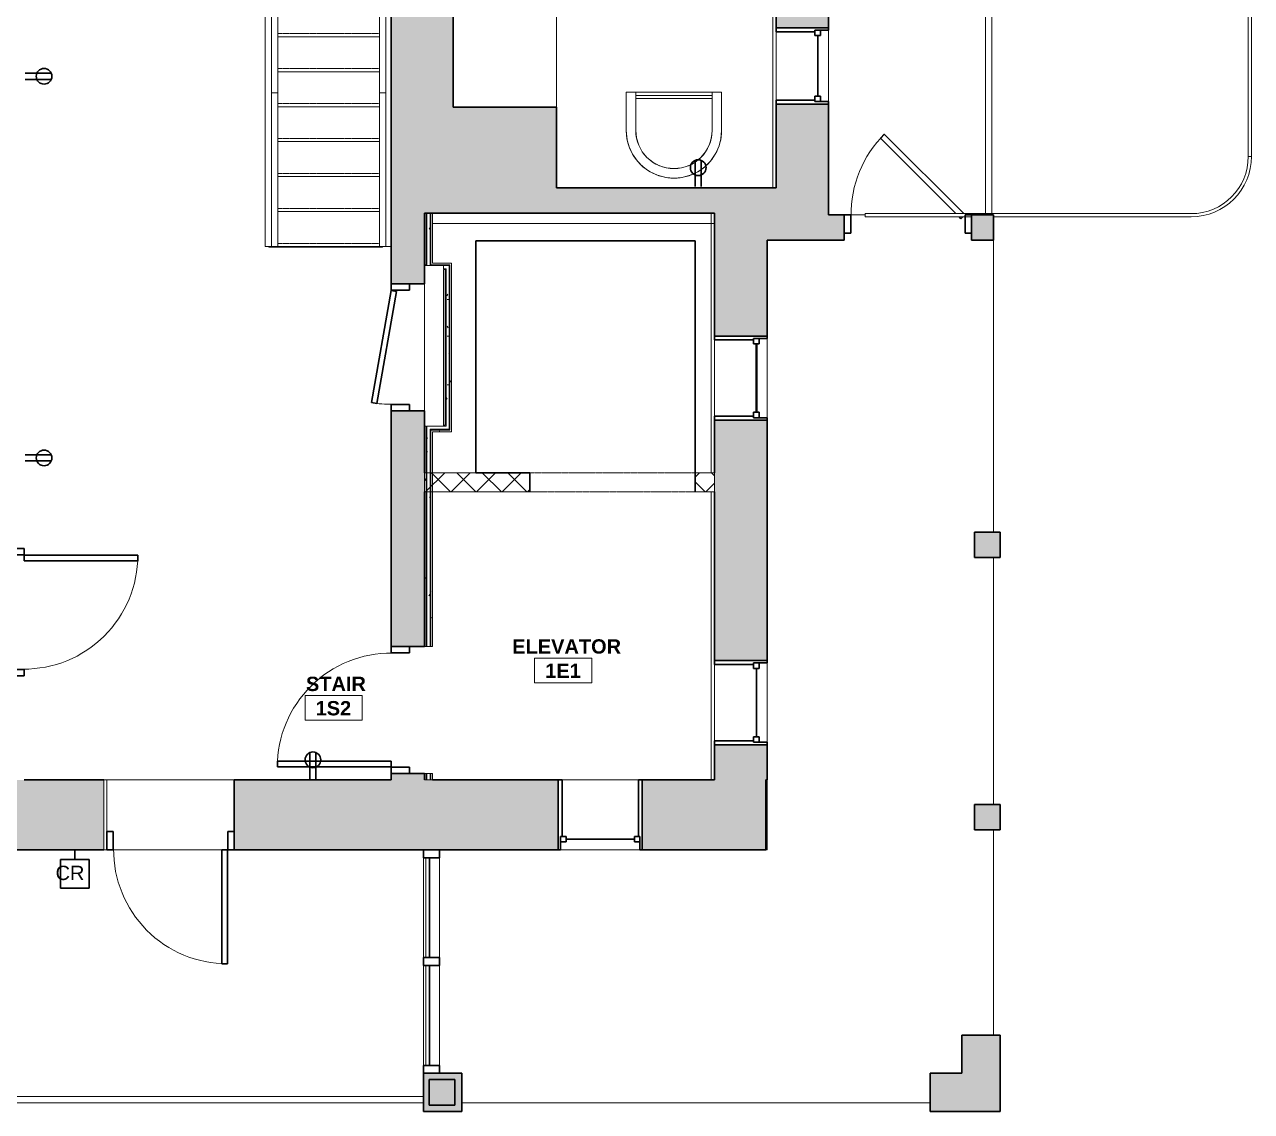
# Model space of a CAD drawing. Header units: inches. Extents: x -4688 to 1542, y -3558 to 978.
# Drawn here: x 1095.9 to 1481.9, y 9.6 to 351.4 of the extents above; entities that cross this region are included whole.
import ezdxf

# ---------------------------------------------------------------- set-up
doc = ezdxf.new("R2010")
doc.units = ezdxf.units.IN
doc.header["$MEASUREMENT"] = 0
doc.linetypes.add('Overhead', pattern=[0.15625, 0.09375, -0.0625])
doc.linetypes.add('Overhead 1_16_', pattern=[0.101562, 0.0625, -0.039062])
for name, color, linetype, lineweight in [('A-ANNO-NOTE', 131, 'Continuous', 40), ('A-AREA-IDEN', 2, 'Continuous', 9), ('A-COLS', 52, 'Continuous', 18), ('A-DETL', 90, 'Continuous', 9), ('A-DETL-GENF', 92, 'Continuous', 18), ('A-DETL-MEDM', 33, 'Continuous', 18), ('A-DOOR', 31, 'Continuous', 18), ('A-DOOR-FRAM', 31, 'Continuous', 30), ('A-FLOR', 192, 'Continuous', 18), ('A-FLOR-HRAL', 11, 'Continuous', 18), ('A-GENM', 13, 'Continuous', 9), ('A-GLAZ', 151, 'Continuous', 18), ('A-GLAZ-CURT', 52, 'Continuous', 9), ('A-GLAZ-CWMG', 51, 'Continuous', 9), ('A-WALL', 113, 'Continuous', 18), ('A-WALL-PATT', 111, 'Continuous', 18), ('I-FURN', 30, 'Continuous', 9), ('I-WALL', 2, 'Continuous', 18), ('Q-CASE', 31, 'Continuous', 9), ('S-COLS', 52, 'Continuous', 18), ('S-STRS', 31, 'Continuous', 18)]:
    doc.layers.add(name, color=color, linetype=linetype, lineweight=lineweight)
doc.styles.add('Swis721 Lt BT', font='swissl.ttf', dxfattribs={"height": 4.5})
doc.styles.add('Swis721 Lt BT_B', font='', dxfattribs={"height": 4.5})
doc.styles.get('Swis721 Lt BT_B').set_extended_font_data('Swis721 Lt BT', bold=True)
pattern_1 = [(0, (0, 0), (15.36, 3.84), [0.634, -10.886, 0.634, -10.886, -61.44]), (0, (0, 0), (15.36, 3.84), [-23.04, 0.634, -22.406, 0.634, -10.886, -26.88]), (0, (0, 0), (15.36, 3.84), [-57.6, 0.634, -7.046, 0.634, -18.566]), (120, (5.76, 1.92), (-11.005538, 11.38215), [0.634, -10.886, 0.634, -10.886, -61.44]), (120, (5.76, 1.92), (-11.005538, 11.38215), [-23.04, 0.634, -22.406, 0.634, -10.886, -26.88]), (120, (5.76, 1.92), (-11.005538, 11.38215), [-57.6, 0.634, -7.046, 0.634, -18.566]), (240, (7.68, 9.6), (-4.354462, -15.22215), [0.634, -10.886, 0.634, -10.886, -61.44]), (240, (7.68, 9.6), (-4.354462, -15.22215), [-23.04, 0.634, -22.406, 0.634, -10.886, -26.88]), (240, (7.68, 9.6), (-4.354462, -15.22215), [-57.6, 0.634, -7.046, 0.634, -18.566])]

# ---------------------------------------------------------------- blocks, each defined once
blk = doc.blocks.new('Single Flush - D7 3_ X 8_-8255693-1st Floor Power _ Signal')
at = {"layer": 'A-DOOR', "color": 8, "lineweight": 30}
for p, q in [((16.15625, -4), (17.90625, -4)), ((16.15625, -39.8125), (16.15625, -4)), ((17.90625, -4), (17.90625, -39.8125)), ((17.90625, -39.8125), (16.15625, -39.8125))]:
    blk.add_line(p, q, dxfattribs=at)
at = {"layer": 'A-DOOR', "lineweight": 9}
blk.add_arc((17.90625, -4), 35.8125, 179.5, 270, dxfattribs=at)
at = {"layer": 'A-DOOR-FRAM', "color": 8}
for p, q in [((-20, 1.75), (-20, -4)), ((-20, 1.75), (-18, 1.75)), ((-18, 1.75), (-18, -4)), ((18.000004, 1.75), (18.000004, -4)), ((18.000004, 1.75), (20.000004, 1.75)), ((20.000004, 1.75), (20.000004, -4)), ((-20, -4), (-18, -4)), ((18.000004, -4), (20.000004, -4))]:
    blk.add_line(p, q, dxfattribs=at)
blk = doc.blocks.new('Double Hung - 24_ x 48_-4891590-1st Floor Power _ Signal')
at = {"layer": 'A-GLAZ', "color": 8, "lineweight": 30}
for p, q in [((-12, 8.25), (-11.25, 8.25)), ((-11.25, 4), (-11.25, 8.25)), ((11.25, 4), (11.25, 8.25)), ((12, 8.25), (11.25, 8.25)), ((-11.25, 5.75), (-11.25, 4)), ((-11.25, 5.75), (-9.5, 5.75)), ((-11.25, 4), (-9.5, 4)), ((-11.25, 4), (-10.75, 4)), ((-10.75, -8.25), (-10.75, 4)), ((-9.5, 5.75), (-9.5, 4)), ((-9.5, 4.875), (9.5, 4.875)), ((9.5, 5.75), (9.5, 4)), ((11.25, 5.75), (9.5, 5.75)), ((11.25, 4), (9.5, 4)), ((10.75, 4), (11.25, 4)), ((10.75, 4), (10.75, -8.25)), ((11.25, 5.75), (11.25, 4)), ((-10.75, -8.25), (-12, -8.25)), ((10.75, -8.25), (12, -8.25))]:
    blk.add_line(p, q, dxfattribs=at)
blk = doc.blocks.new('Top Rail Type - Top Rail_Internal_-5011479-1st Floor Power _ Signal')
at = {"layer": 'A-FLOR-HRAL', "lineweight": 9}
for p, q in [((1068.27, 14.32), (1221.44, 14.32)), ((1221.44, 12.32), (1068.27, 12.32))]:
    blk.add_line(p, q, dxfattribs=at)
blk = doc.blocks.new('Top Rail Type - Top Rail_Internal_-V4-1st Floor Power _ Signal')
at = {"layer": 'A-FLOR-HRAL', "lineweight": 9}
for p, q in [((1068.27, 14.32), (1221.44, 14.32)), ((1068.27, 12.32), (1221.44, 12.32))]:
    blk.add_line(p, q, dxfattribs=at)
blk = doc.blocks.new('Top Rail Type - Top Rail_Internal_-5166124-1st Floor Power _ Signal')
at = {"layer": 'A-FLOR-HRAL', "lineweight": 9}
for p, q in [((1398.24, 537.98), (1398.24, 588.25)), ((1400.24, 588.25), (1400.24, 537.62)), ((1398.24, 457.17), (1398.24, 532.18)), ((1400.24, 532.55), (1400.24, 456.8)), ((1400.24, 451.73), (1400.24, 381.88)), ((1398.24, 382.25), (1398.24, 451.37)), ((1398.24, 291.94), (1398.24, 376.44)), ((1400.24, 376.81), (1400.24, 291.94))]:
    blk.add_line(p, q, dxfattribs=at)
blk = doc.blocks.new('Top Rail Type - Top Rail_Internal_-V7-1st Floor Power _ Signal')
at = {"layer": 'A-FLOR-HRAL', "lineweight": 9}
for p, q in [((1398.24, 537.98), (1398.24, 588.25)), ((1400.24, 537.62), (1400.24, 588.25)), ((1398.24, 457.17), (1398.24, 532.18)), ((1400.24, 456.8), (1400.24, 532.55)), ((1400.24, 381.88), (1400.24, 451.73)), ((1398.24, 382.25), (1398.24, 451.37)), ((1398.24, 291.94), (1398.24, 376.44)), ((1400.24, 291.94), (1400.24, 376.81))]:
    blk.add_line(p, q, dxfattribs=at)
blk = doc.blocks.new('Double Hung - 2_ 2_5_ x 48_-6154091-1st Floor Power _ Signal')
at = {"layer": 'A-GLAZ', "color": 8, "lineweight": 30}
for p, q in [((-13.25, 8.25), (-12.5, 8.25)), ((-12.5, 4), (-12.5, 8.25)), ((12.5, 4), (12.5, 8.25)), ((13.25, 8.25), (12.5, 8.25)), ((-12.5, 5.75), (-12.5, 4)), ((-12.5, 5.75), (-10.75, 5.75)), ((-12.5, 4), (-10.75, 4)), ((-12.5, 4), (-12, 4)), ((-12, -8.25), (-12, 4)), ((-10.75, 5.75), (-10.75, 4)), ((-10.75, 4.875), (10.75, 4.875)), ((10.75, 5.75), (10.75, 4)), ((12.5, 5.75), (10.75, 5.75)), ((12.5, 4), (10.75, 4)), ((12, 4), (12.5, 4)), ((12, 4), (12, -8.25)), ((12.5, 5.75), (12.5, 4)), ((-12, -8.25), (-13.25, -8.25)), ((12, -8.25), (13.25, -8.25))]:
    blk.add_line(p, q, dxfattribs=at)
blk = doc.blocks.new('Double Hung - 2_ 2_5_ x 48_-6921075-1st Floor Power _ Signal')
at = {"layer": 'A-GLAZ', "color": 8, "lineweight": 30}
for p, q in [((-13.25, 11), (-12.5, 11)), ((-12.5, 6.75), (-12.5, 11)), ((-12.5, 8.5), (-12.5, 6.75)), ((-12.5, 8.5), (-10.75, 8.5)), ((-10.75, 8.5), (-10.75, 6.75)), ((10.75, 8.5), (10.75, 6.75)), ((12.5, 8.5), (10.75, 8.5)), ((12.5, 6.75), (12.5, 11)), ((13.25, 11), (12.5, 11)), ((12.5, 8.5), (12.5, 6.75)), ((-12.5, 6.75), (-10.75, 6.75)), ((-12.5, 6.75), (-12, 6.75)), ((-12, -11), (-12, 6.75)), ((-10.75, 7.625), (10.75, 7.625)), ((12.5, 6.75), (10.75, 6.75)), ((12, 6.75), (12.5, 6.75)), ((12, 6.75), (12, -11)), ((-12, -11), (-13.25, -11)), ((12, -11), (13.25, -11))]:
    blk.add_line(p, q, dxfattribs=at)
blk = doc.blocks.new('Single Flush - D2 3_ X 8_-8255664-1st Floor Power _ Signal')
at = {"layer": 'A-DOOR', "lineweight": 30}
for p, q in [((16.15625, -11), (17.90625, -11)), ((16.15625, -46.8125), (16.15625, -11)), ((17.90625, -11), (17.90625, -46.8125)), ((17.90625, -46.8125), (16.15625, -46.8125))]:
    blk.add_line(p, q, dxfattribs=at)
at = {"layer": 'A-DOOR', "lineweight": 9}
blk.add_arc((17.90625, -11), 35.8125, 179.5, 270, dxfattribs=at)
at = {"layer": 'A-DOOR-FRAM'}
for p, q in [((-20, -5.25), (-20, -11)), ((-20, -5.25), (-18, -5.25)), ((-18, -5.25), (-18, -11)), ((18.000004, -5.25), (18.000004, -11)), ((18.000004, -5.25), (20.000004, -5.25)), ((20.000004, -5.25), (20.000004, -11)), ((-20, -11), (-18, -11)), ((18.000004, -11), (20.000004, -11))]:
    blk.add_line(p, q, dxfattribs=at)
blk = doc.blocks.new('System Panel - Glazed-6996922-1st Floor Power _ Signal')
at = {"layer": 'A-GLAZ-CURT', "lineweight": 18}
for p, q in [((15.69, 1.75), (-15.69, 1.75)), ((-15.69, 1.75), (-15.69, 0.75)), ((-15.69, 0.75), (15.69, 0.75)), ((15.69, 0.75), (15.69, 1.75))]:
    blk.add_line(p, q, dxfattribs=at)
blk = doc.blocks.new('Rectangular Mullion - 2_5_ x 5_ rectangular-6996924-1st Floor Power _ Signal')
at = {"layer": 'A-GLAZ-CWMG'}
blk.add_line((1226.44, 55.52), (1226.44, 24.14), dxfattribs=at)
blk = doc.blocks.new('Rectangular Mullion - 2_5_ x 5_ rectangular-6996925-1st Floor Power _ Signal')
at = {"layer": 'A-GLAZ-CWMG', "lineweight": 30}
for p, q in [((-2.5, 2.5), (0, 2.5)), ((-2.5, -2.5), (-2.5, 2.5)), ((0, 2.5), (0, -2.5)), ((0, -2.5), (-2.5, -2.5))]:
    blk.add_line(p, q, dxfattribs=at)
blk = doc.blocks.new('Rectangular Mullion - 2_5_ x 5_ rectangular-6996926-1st Floor Power _ Signal')
at = {"layer": 'A-GLAZ-CWMG', "lineweight": 30}
for p, q in [((0, 2.5), (-2.5, 2.5)), ((-2.5, 2.5), (-2.5, -2.5)), ((0, -2.5), (0, 2.5)), ((-2.5, -2.5), (0, -2.5))]:
    blk.add_line(p, q, dxfattribs=at)
blk = doc.blocks.new('Rectangular Mullion - 2_5_ x 5_ rectangular-6996927-1st Floor Power _ Signal')
at = {"layer": 'A-GLAZ-CWMG', "lineweight": 30}
for p, q in [((-1.25, 2.5), (1.25, 2.5)), ((-1.25, -2.5), (-1.25, 2.5)), ((1.25, 2.5), (1.25, -2.5)), ((1.25, -2.5), (-1.25, -2.5))]:
    blk.add_line(p, q, dxfattribs=at)
blk = doc.blocks.new('Elevator 1 - Elevator 1-7712497-1st Floor Power _ Signal')
at = {"layer": 'A-GENM', "lineweight": 30}
for p, q in [((1312.87, 283.44), (1243.87, 283.44)), ((1243.87, 283.44), (1243.87, 210.44)), ((1312.87, 210.44), (1312.87, 283.44)), ((1243.87, 210.44), (1260.87, 210.44))]:
    blk.add_line(p, q, dxfattribs=at)
blk = doc.blocks.new('Top Rail Type - Top Rail_Internal_-7822813-1st Floor Power _ Signal')
at = {"layer": 'A-FLOR-HRAL', "lineweight": 9}
for p, q in [((1207.6, 329.98), (1209.6, 329.98)), ((1207.6, 281.58), (1207.6, 329.98)), ((1209.6, 329.98), (1209.6, 281.58)), ((1209.6, 281.58), (1207.6, 281.58))]:
    blk.add_line(p, q, dxfattribs=at)
blk = doc.blocks.new('Top Rail Type - Top Rail_Internal_-V119-1st Floor Power _ Signal')
at = {"layer": 'A-FLOR-HRAL', "linetype": 'Overhead 1_16_', "lineweight": 9}
for p, q in [((1207.6, 479.58), (1209.6, 479.58)), ((1207.6, 468.58), (1207.6, 479.58)), ((1209.6, 468.58), (1209.6, 479.58)), ((1207.6, 388.04), (1207.6, 468.58)), ((1209.6, 388.98), (1209.6, 468.58))]:
    blk.add_line(p, q, dxfattribs=at)
at = {"layer": 'A-FLOR-HRAL', "lineweight": 9}
for p, q in [((1209.6, 388.98), (1207.6, 388.04)), ((1207.6, 281.58), (1207.6, 388.04)), ((1209.6, 281.58), (1209.6, 388.98)), ((1207.6, 281.58), (1209.6, 281.58))]:
    blk.add_line(p, q, dxfattribs=at)
blk = doc.blocks.new('Top Rail Type - Top Rail_Internal_-7822825-1st Floor Power _ Signal')
at = {"layer": 'A-FLOR-HRAL', "lineweight": 9}
for p, q in [((1173.6, 329.98), (1175.6, 329.98)), ((1173.6, 281.58), (1173.6, 329.98)), ((1175.6, 329.98), (1175.6, 281.58)), ((1175.6, 281.58), (1173.6, 281.58))]:
    blk.add_line(p, q, dxfattribs=at)
blk = doc.blocks.new('Top Rail Type - Top Rail_Internal_-V120-1st Floor Power _ Signal')
at = {"layer": 'A-FLOR-HRAL', "linetype": 'Overhead 1_16_', "lineweight": 9}
for p, q in [((1173.6, 479.58), (1175.6, 479.58)), ((1173.6, 468.58), (1173.6, 479.58)), ((1175.6, 468.58), (1175.6, 479.58)), ((1173.6, 372.19), (1173.6, 468.58)), ((1175.6, 373.12), (1175.6, 468.58))]:
    blk.add_line(p, q, dxfattribs=at)
at = {"layer": 'A-FLOR-HRAL', "lineweight": 9}
for p, q in [((1175.6, 373.12), (1173.6, 372.19)), ((1173.6, 281.58), (1173.6, 372.19)), ((1175.6, 281.58), (1175.6, 373.12)), ((1173.6, 281.58), (1175.6, 281.58))]:
    blk.add_line(p, q, dxfattribs=at)
blk = doc.blocks.new('Single Flush - D13 3_ X 8_-8255569-1st Floor Power _ Signal')
at = {"layer": 'A-DOOR', "lineweight": 30}
for p, q in [((16.15625, -5.25), (17.90625, -5.25)), ((16.15625, -41.0625), (16.15625, -5.25)), ((17.90625, -5.25), (17.90625, -41.0625)), ((17.90625, -41.0625), (16.15625, -41.0625))]:
    blk.add_line(p, q, dxfattribs=at)
at = {"layer": 'A-DOOR', "lineweight": 9}
blk.add_arc((17.90625, -5.25), 35.8125, 179.5, 270, dxfattribs=at)
at = {"layer": 'A-DOOR-FRAM'}
for p, q in [((-20, 0.5), (-20, -5.25)), ((-20, 0.5), (-18, 0.5)), ((-18, 0.5), (-18, -5.25)), ((18.000004, 0.5), (18.000004, -5.25)), ((18.000004, 0.5), (20.000004, 0.5)), ((20.000004, 0.5), (20.000004, -5.25)), ((-20, -5.25), (-18, -5.25)), ((18.000004, -5.25), (20.000004, -5.25))]:
    blk.add_line(p, q, dxfattribs=at)
blk = doc.blocks.new('Single Flush - D1 3_ X 8_-8252942-1st Floor Power _ Signal')
at = {"layer": 'A-DOOR', "color": 8, "lineweight": 30}
for p, q in [((-17.36, 11.47), (-17.67, 9.75)), ((-17.67, 9.75), (17.6, 3.53)), ((17.91, 5.25), (-17.36, 11.47)), ((17.6, 3.53), (17.91, 5.25))]:
    blk.add_line(p, q, dxfattribs=at)
at = {"layer": 'A-DOOR', "lineweight": 9}
blk.add_arc((17.91, 5.25), 35.81, 170, 180.5, dxfattribs=at)
at = {"layer": 'A-DOOR-FRAM', "color": 8}
for p, q in [((-20, -0.5), (-20, 5.25)), ((-20, 5.25), (-18, 5.25)), ((-18, -0.5), (-18, 5.25)), ((18, -0.5), (18, 5.25)), ((18, 5.25), (20, 5.25)), ((20, -0.5), (20, 5.25)), ((-20, -0.5), (-18, -0.5)), ((18, -0.5), (20, -0.5))]:
    blk.add_line(p, q, dxfattribs=at)
blk = doc.blocks.new('F-Chairs - LC-3-V132-1st Floor Power _ Signal')
at = {"layer": 'I-FURN'}
for p, q in [((-15, -15), (-15, -27)), ((-15, -27), (-15, -15)), ((-15, -27), (-15, -15)), ((-12, -27), (-12, -15)), ((-12, -15), (-12, -27)), ((-12, -15), (-12, -27)), ((12, -15), (12, -27)), ((12, -27), (12, -15)), ((12, -27), (12, -15)), ((15, -27), (15, -15)), ((15, -15), (15, -27)), ((15, -15), (15, -27)), ((-15, -27), (-12, -27)), ((-12, -27), (-15, -27)), ((-12, -27), (-15, -27)), ((-12, -27), (-12, -25)), ((-12, -25), (-12, -26)), ((-12, -25), (12, -25)), ((12, -26), (-12, -26)), ((-12, -26), (-12, -27)), ((12, -26), (-12, -26)), ((12, -27), (-12, -27)), ((12, -27), (-12, -27)), ((-12, -27), (12, -27)), ((12, -27), (-12, -27)), ((12, -26), (12, -25)), ((12, -25), (12, -27)), ((12, -27), (12, -26)), ((12, -27), (15, -27)), ((15, -27), (12, -27)), ((15, -27), (12, -27))]:
    blk.add_line(p, q, dxfattribs=at)
at = {"layer": 'I-FURN', "flags": 128}
for points in [[(-15, -15), (-14.77, -12.4), (-14.1, -9.87), (-12.99, -7.5), (-11.49, -5.36), (-9.64, -3.51), (-7.5, -2.01), (-5.13, -0.9), (-2.6, -0.23), (0, 0), (2.6, -0.23), (5.13, -0.9), (7.5, -2.01), (9.64, -3.51), (11.49, -5.36), (12.99, -7.5), (14.1, -9.87), (14.77, -12.4), (15, -15)], [(12, -15), (11.77, -12.66), (11.09, -10.41), (9.98, -8.33), (8.49, -6.51), (6.67, -5.02), (4.59, -3.91), (2.34, -3.23), (0, -3), (-2.34, -3.23), (-4.59, -3.91), (-6.67, -5.02), (-8.49, -6.51), (-9.98, -8.33), (-11.09, -10.41), (-11.77, -12.66), (-12, -15)]]:
    blk.add_lwpolyline(points, dxfattribs=at)
at = {"layer": 'I-FURN'}
for radius, start in [(15, 360), (15, 360), (12, 0), (12, 0)]:
    blk.add_arc((0, -15), radius, start, 180, dxfattribs=at)
blk = doc.blocks.new('Desk37 - Desk-8287751-1st Floor Power _ Signal')
at = {"layer": 'Q-CASE'}
blk.add_line((2229.43, 837.2), (2322.53, 837.2), dxfattribs=at)
blk = doc.blocks.new('Single Flush - OTJ_SOLIDFLUSH_ALUM 3 - FR-8311344-1st Floor Power _ Signal')
at = {"layer": 'A-DOOR', "color": 8, "lineweight": 30}
for p, q in [((-7.42, 29.32), (-8.65, 28.09)), ((-8.65, 28.09), (15.1, 4.34)), ((17.57, 4.34), (-7.42, 29.32)), ((16.1, 3.34), (16.67, 2.76)), ((16.67, 2.76), (17.24, 3.34))]:
    blk.add_line(p, q, dxfattribs=at)
at = {"layer": 'A-DOOR', "lineweight": 9}
blk.add_arc((17.91, 4), 35.81, 135, 180.5, dxfattribs=at)
at = {"layer": 'A-DOOR-FRAM', "color": 8}
for p, q in [((-20, -1.75), (-20, 4)), ((-20, 4), (-18, 4)), ((-18, -1.75), (-18, 4)), ((18, -1.75), (18, 4)), ((18, 4), (20, 4)), ((20, -1.75), (20, 4)), ((-20, -1.75), (-18, -1.75)), ((18, -1.75), (20, -1.75))]:
    blk.add_line(p, q, dxfattribs=at)
blk = doc.blocks.new('Door-Opening - Elevator Opening-8184615-1st Floor Power _ Signal')
at = {"layer": 'A-DETL-GENF', "linetype": 'Overhead', "lineweight": 9}
for p, q in [((25.68, 3), (-26.32, 3)), ((-26.32, -3), (25.68, -3))]:
    blk.add_line(p, q, dxfattribs=at)
at = {"layer": 'A-DETL-MEDM', "lineweight": 30}
for p, q in [((-26.32, 3), (-26.32, -3)), ((25.68, -3), (25.68, 3))]:
    blk.add_line(p, q, dxfattribs=at)
blk = doc.blocks.new('Double Hung - 2_ 2_5_ x 48_-V140-1st Floor Power _ Signal')
at = {"layer": 'A-GLAZ', "lineweight": 30}
for p, q in [((-13.25, 8.25), (-12.5, 8.25)), ((-12.5, 4), (-12.5, 8.25)), ((12.5, 4), (12.5, 8.25)), ((13.25, 8.25), (12.5, 8.25)), ((-12.5, 5.75), (-12.5, 4)), ((-12.5, 5.75), (-10.75, 5.75)), ((-12.5, 4), (-10.75, 4)), ((-12.5, 4), (-12, 4)), ((-12, -8.25), (-12, 4)), ((-10.75, 5.75), (-10.75, 4)), ((10.75, 5.75), (10.75, 4)), ((12.5, 5.75), (10.75, 5.75)), ((12.5, 4), (10.75, 4)), ((12, 4), (12.5, 4)), ((12, 4), (12, -8.25)), ((12.5, 5.75), (12.5, 4)), ((-12, -8.25), (-13.25, -8.25)), ((12, -8.25), (13.25, -8.25))]:
    blk.add_line(p, q, dxfattribs=at)
at = {"layer": 'A-GLAZ', "lineweight": 40}
blk.add_line((-10.75, 4.875), (10.75, 4.875), dxfattribs=at)
blk = doc.blocks.new('Room Tag - Room Name and Number-3379422-1st Floor Power _ Signal')
at = {"layer": 'A-AREA-IDEN'}
for p, q in [((-0.1881, -0.1636), (-0.1881, -0.0018)), ((-0.1881, -0.0018), (0.1869, -0.0018)), ((0.1869, -0.0018), (-0.1881, -0.0018)), ((-0.1881, -0.0018), (-0.1881, -0.1636)), ((0.1869, -0.0018), (0.1869, -0.1636)), ((0.1869, -0.1636), (0.1869, -0.0018)), ((0.1869, -0.1636), (-0.1881, -0.1636)), ((-0.1881, -0.1636), (0.1869, -0.1636))]:
    blk.add_line(p, q, dxfattribs=at)

msp = doc.modelspace()

# ---------------------------------------------------------------- hatches: boundary and pattern name
at = {"layer": 'A-COLS'}
msp.add_hatch(color=250, dxfattribs=at).paths.add_polyline_path([(1231.22, 11.64), (1231.22, 19.64), (1223.22, 19.64), (1223.22, 11.64)], flags=0)
at = {"layer": 'A-WALL'}
msp.add_hatch(color=250, dxfattribs=at).paths.add_polyline_path([(1233.44, 9.64), (1233.44, 21.64), (1221.44, 21.64), (1221.44, 9.64)], flags=0)
at = {"layer": 'A-WALL-PATT', "lineweight": 9}
h = msp.add_hatch(color=7, dxfattribs=at)
h.paths.add_polyline_path([(1229.25, 300.1), (1229.25, 325.41), (1230.74, 325.41), (1230.72, 424.6), (1227.74, 424.6), (1227.74, 450.17), (1229.74, 451.11), (1229.74, 426.6), (1230.74, 426.6), (1230.74, 523.73), (1211.24, 523.73), (1211.24, 389.74), (1211.6, 389.91), (1211.6, 386.6), (1211.24, 386.6), (1211.24, 300.1)], flags=0)
h.paths.add_polyline_path([(1230.74, 563.73), (1230.74, 704.14), (1211.24, 704.14), (1211.24, 563.73)], flags=0)
h.paths.add_polyline_path([(1230.74, 728.14), (1230.74, 800.94), (1211.24, 800.94), (1211.24, 728.14)], flags=0)
h.paths.add_polyline_path([(1230.74, 836.94), (1230.74, 851.94), (1211.24, 851.94), (1211.24, 836.94)], flags=0)
h = msp.add_hatch(color=7, dxfattribs=at)
h.paths.add_polyline_path([(1348.81, 300.1), (1348.81, 326.41), (1332.31, 326.41), (1332.31, 300.1)], flags=0)
h.paths.add_polyline_path([(1348.81, 350.41), (1348.81, 367.75), (1332.31, 367.75), (1332.31, 350.41)], flags=0)
h.paths.add_polyline_path([(1348.81, 391.75), (1348.81, 434.75), (1332.31, 434.75), (1332.31, 391.75)], flags=0)
h.paths.add_polyline_path([(1348.81, 468.75), (1348.81, 517.25), (1332.31, 517.25), (1332.31, 468.75)], flags=0)
h.paths.add_polyline_path([(1332.31, 541.25), (1348.81, 541.25), (1348.81, 592.79), (1332.31, 601.12), (1332.31, 577.52)], flags=0)
for points in [[(1229.25, 300.1), (1263.25, 300.1), (1263.25, 325.41), (1229.25, 325.41), (1229.25, 304.89)], [(1312.99, 292.1), (1312.99, 300.1), (1211.24, 300.1), (1211.24, 292.1), (1264.21, 292.1)], [(1348.81, 283.6), (1348.81, 300.1), (1312.99, 300.1), (1312.99, 283.6), (1329.49, 283.6)], [(1402.77, 21.64), (1402.77, 33.64), (1390.77, 33.64), (1390.77, 21.64)], [(1402.77, 9.64), (1402.77, 21.64), (1380.77, 21.64), (1380.77, 9.64)]]:
    msp.add_hatch(color=7, dxfattribs=at).paths.add_polyline_path(points, flags=0)
h = msp.add_hatch(color=7, dxfattribs=at)
h.paths.add_polyline_path([(1211.24, 113.89), (1221.74, 113.89), (1221.74, 115.89), (1211.24, 115.89)], flags=0)
h.paths.add_polyline_path([(1221.74, 155.89), (1221.74, 229.89), (1211.24, 229.89), (1211.24, 155.89)], flags=0)
h.paths.add_polyline_path([(1221.74, 269.89), (1221.74, 292.1), (1211.24, 292.1), (1211.24, 269.89)], flags=0)
h = msp.add_hatch(dxfattribs=at)
h.set_pattern_fill('FP_1', color=256, style=0, pattern_type=2)
h.set_pattern_definition(pattern_1)
h.paths.add_polyline_path([(1222.24, 276.39), (1222.24, 292.1), (1221.74, 292.1), (1221.74, 276.39)], flags=0)
h = msp.add_hatch(dxfattribs=at)
h.set_pattern_fill('FP_1', color=256, style=0, pattern_type=2)
h.set_pattern_definition(pattern_1)
h.paths.add_polyline_path([(1222.49, 275.64), (1223.49, 275.64), (1223.49, 292.1), (1222.49, 292.1), (1222.49, 275.89)], flags=0)
h = msp.add_hatch(color=7, dxfattribs=at)
h.paths.add_polyline_path([(1353.79, 283.6), (1353.79, 291.6), (1348.81, 291.6), (1348.81, 283.6)], flags=0)
h.paths.add_polyline_path([(1400.77, 283.6), (1400.77, 291.6), (1393.79, 291.6), (1393.79, 283.6)], flags=0)
h = msp.add_hatch(color=7, dxfattribs=at)
h.paths.add_polyline_path([(1329.15, 113.89), (1329.49, 113.89), (1329.49, 124.97), (1312.99, 124.97), (1312.99, 113.89), (1317.75, 113.89)], flags=0)
h.paths.add_polyline_path([(1329.49, 151.47), (1329.49, 226.97), (1312.99, 226.97), (1312.99, 151.47), (1317.75, 151.47)], flags=0)
h.paths.add_polyline_path([(1329.49, 253.47), (1329.49, 283.6), (1312.99, 283.6), (1312.99, 253.47), (1317.75, 253.47)], flags=0)
h = msp.add_hatch(dxfattribs=at)
h.set_pattern_fill('FP_1', color=256, style=0, pattern_type=2)
h.set_pattern_definition(pattern_1)
h.paths.add_polyline_path([(1229.49, 225.14), (1229.49, 274.64), (1228.49, 274.64), (1228.49, 225.14)], flags=0)
h = msp.add_hatch(dxfattribs=at)
h.set_pattern_fill('FP_1', color=256, style=0, pattern_type=2)
h.set_pattern_definition(pattern_1)
h.paths.add_polyline_path([(1230.24, 223.89), (1230.24, 275.89), (1229.74, 275.89), (1229.74, 223.89)], flags=0)
h = msp.add_hatch(dxfattribs=at)
h.set_pattern_fill('FP_1', color=256, style=0, pattern_type=2)
h.set_pattern_definition(pattern_1)
h.paths.add_polyline_path([(1221.74, 155.89), (1222.24, 155.89), (1222.24, 225.14), (1221.74, 225.14), (1221.74, 188.04)], flags=0)
h = msp.add_hatch(dxfattribs=at)
h.set_pattern_fill('FP_1', color=256, style=0, pattern_type=2)
h.set_pattern_definition(pattern_1)
h.paths.add_polyline_path([(1223.49, 155.89), (1223.49, 224.14), (1222.49, 224.14), (1222.49, 155.89)], flags=0)
h = msp.add_hatch(dxfattribs=at)
h.set_pattern_fill('FP_1', color=256, style=0, pattern_type=2)
h.set_pattern_definition(pattern_1)
h.paths.add_polyline_path([(1224.24, 223.39), (1230.24, 223.39), (1230.24, 223.89), (1223.74, 223.89), (1223.74, 223.39)], flags=0)
h = msp.add_hatch(dxfattribs=at)
h.set_pattern_fill('FP_1', color=256, style=0, pattern_type=2)
h.set_pattern_definition(pattern_1)
h.paths.add_polyline_path([(1224.24, 155.89), (1224.24, 223.39), (1223.74, 223.39), (1223.74, 155.89)], flags=0)
h = msp.add_hatch(dxfattribs=at)
h.set_pattern_fill('FP_2', color=256, style=0, pattern_type=2)
h.set_pattern_definition([(45, (0, 0), (-4.006467, 4.006467), []), (135, (0, 0), (-4.006467, -4.006467), [])])
h.paths.add_polyline_path([(1312.99, 204.44), (1312.99, 210.44), (1306.87, 210.44), (1306.87, 204.44)], flags=0)
h.paths.add_polyline_path([(1254.87, 204.44), (1254.87, 210.44), (1221.74, 210.44), (1221.74, 204.44), (1237.44, 204.44)], flags=0)
h = msp.add_hatch(dxfattribs=at)
h.set_pattern_fill('FP_1', color=256, style=0, pattern_type=2)
h.set_pattern_definition(pattern_1)
h.paths.add_polyline_path([(1221.74, 113.89), (1222.24, 113.89), (1222.24, 115.89), (1221.74, 115.89)], flags=0)
h = msp.add_hatch(color=7, dxfattribs=at)
h.paths.add_polyline_path([(1329.15, 91.89), (1329.15, 113.89), (1290.24, 113.89), (1290.24, 91.89)], flags=0)
h.paths.add_polyline_path([(1263.74, 91.89), (1263.74, 113.89), (1161.83, 113.89), (1161.83, 91.89), (1210.67, 91.89)], flags=0)
h.paths.add_polyline_path([(1120.83, 91.89), (1120.83, 113.89), (1049.4, 113.89), (1049.4, 91.89)], flags=0)
h.paths.add_polyline_path([(1006.9, 91.89), (1006.9, 113.89), (966.34, 113.89), (966.34, 91.89), (996.51, 91.89)], flags=0)
h.paths.add_polyline_path([(923.84, 91.89), (923.84, 113.89), (890.51, 113.89), (890.51, 91.89)], flags=0)
h.paths.add_polyline_path([(848.01, 91.89), (848.01, 113.89), (799.34, 113.89), (799.34, 91.89)], flags=0)
h.paths.add_polyline_path([(756.84, 91.89), (756.84, 113.89), (677.93, 113.89), (677.93, 91.89)], flags=0)
h.paths.add_polyline_path([(635.43, 91.89), (635.43, 113.89), (562.75, 113.89), (562.75, 91.89), (568.19, 91.89)], flags=0)
h.paths.add_polyline_path([(520.25, 91.89), (520.25, 113.89), (480.78, 113.89), (480.78, 91.89)], flags=0)
at = {"layer": 'S-COLS'}
for points in [[(1402.77, 183.83), (1402.77, 191.83), (1394.77, 191.83), (1394.77, 183.83)], [(1402.77, 98.19), (1402.77, 106.19), (1394.77, 106.19), (1394.77, 98.19)]]:
    msp.add_hatch(color=250, dxfattribs=at).paths.add_polyline_path(points, flags=0)

# ---------------------------------------------------------------- linework, layer by layer
at = {"layer": 'A-ANNO-NOTE', "lineweight": 30}
for p, q in [((1096.06, 336.09), (1104.33, 336.09)), ((1096.06, 334.17), (1104.33, 334.17)), ((1306.86, 300.43), (1306.86, 308.69)), ((1308.77, 300.43), (1308.77, 308.69)), ((1096.06, 216.09), (1104.33, 216.09)), ((1096.06, 214.17), (1104.33, 214.17)), ((1185.66, 114.22), (1185.66, 122.48)), ((1187.57, 114.22), (1187.57, 122.48)), ((1116.24, 88.89), (1107.24, 88.89)), ((1107.24, 88.89), (1107.24, 79.89)), ((1110.24, 91.89), (1113.24, 91.89)), ((1111.74, 91.89), (1111.74, 88.89)), ((1116.24, 79.89), (1116.24, 88.89)), ((1107.24, 79.89), (1116.24, 79.89))]:
    msp.add_line(p, q, dxfattribs=at)
for centre in [(1102.04, 335.13), (1307.82, 306.41), (1102.04, 215.13), (1186.62, 120.2)]:
    msp.add_circle(centre, 2.47, dxfattribs=at)
at = {"layer": 'A-COLS', "color": 8, "lineweight": 30}
for p, q in [((1231.22, 19.64), (1223.22, 19.64)), ((1223.22, 19.64), (1223.22, 11.64)), ((1231.22, 11.64), (1231.22, 19.64)), ((1223.22, 11.64), (1231.22, 11.64))]:
    msp.add_line(p, q, dxfattribs=at)
at = {"layer": 'A-DETL'}
msp.add_line((1312.99, 288.89), (1224.24, 288.89), dxfattribs=at)
at = {"layer": 'A-FLOR'}
for p, q in [((1331.27, 300.1), (1331.27, 416.77)), ((1311.95, 210.44), (1311.95, 292.1)), ((1360.31, 291.6), (1353.79, 291.6)), ((1400.77, 191.83), (1400.77, 283.6)), ((1172.7, 281.44), (1172.7, 281.58)), ((1208.56, 281.44), (1172.7, 281.44)), ((1208.56, 281.58), (1208.56, 281.44)), ((1311.95, 113.89), (1311.95, 204.44)), ((1400.77, 106.19), (1400.77, 183.83)), ((1121.83, 113.89), (1161.83, 113.89)), ((1329.49, 113.89), (1329.49, 91.89)), ((1400.77, 33.64), (1400.77, 98.19)), ((1161.83, 91.89), (1121.83, 91.89)), ((1329.49, 91.89), (1329.15, 91.89)), ((1233.44, 12.32), (1380.77, 12.32))]:
    msp.add_line(p, q, dxfattribs=at)
at = {"layer": 'A-WALL', "color": 8, "lineweight": 30}
for p, q in [((1230.74, 325.41), (1230.74, 418.52)), ((1211.24, 386.6), (1211.24, 269.89)), ((1332.31, 367.75), (1332.31, 350.41)), ((1348.81, 350.41), (1348.81, 367.75)), ((1332.31, 350.41), (1348.81, 350.41)), ((1263.25, 325.41), (1230.74, 325.41)), ((1263.25, 300.1), (1263.25, 325.41)), ((1348.81, 326.41), (1332.31, 326.41)), ((1332.31, 326.41), (1332.31, 300.1)), ((1348.81, 291.6), (1348.81, 326.41)), ((1332.31, 300.1), (1263.25, 300.1)), ((1221.74, 292.1), (1312.99, 292.1)), ((1221.74, 269.89), (1221.74, 292.1)), ((1312.99, 292.1), (1312.99, 253.47)), ((1353.79, 291.6), (1348.81, 291.6)), ((1353.79, 283.6), (1353.79, 291.6)), ((1400.77, 291.6), (1393.79, 291.6)), ((1393.79, 291.6), (1393.79, 283.6)), ((1400.77, 283.6), (1400.77, 291.6)), ((1329.49, 253.47), (1329.49, 283.6)), ((1329.49, 283.6), (1353.79, 283.6)), ((1393.79, 283.6), (1400.77, 283.6)), ((1211.24, 269.89), (1221.74, 269.89)), ((1312.99, 253.47), (1329.49, 253.47)), ((1221.74, 229.89), (1211.24, 229.89)), ((1211.24, 229.89), (1211.24, 155.89)), ((1221.74, 210.44), (1221.74, 229.89)), ((1329.49, 226.97), (1312.99, 226.97)), ((1312.99, 226.97), (1312.99, 210.44)), ((1329.49, 151.47), (1329.49, 226.97)), ((1221.74, 155.89), (1221.74, 204.44)), ((1312.99, 204.44), (1312.99, 151.47)), ((1211.24, 155.89), (1221.74, 155.89)), ((1312.99, 151.47), (1329.49, 151.47)), ((1329.49, 124.97), (1312.99, 124.97)), ((1312.99, 124.97), (1312.99, 113.89)), ((1329.49, 113.89), (1329.49, 124.97)), ((1221.74, 115.89), (1211.24, 115.89)), ((1211.24, 115.89), (1211.24, 113.89)), ((1221.74, 113.89), (1221.74, 115.89)), ((1120.83, 113.89), (1095.74, 113.89)), ((1211.24, 113.89), (1161.83, 113.89)), ((1161.83, 113.89), (1161.83, 91.89)), ((1263.74, 113.89), (1224.24, 113.89)), ((1263.74, 91.89), (1263.74, 113.89)), ((1312.99, 113.89), (1290.24, 113.89)), ((1290.24, 113.89), (1290.24, 91.89)), ((1329.15, 91.89), (1329.15, 113.89)), ((1329.15, 113.89), (1329.49, 113.89)), ((1049.4, 91.89), (1120.83, 91.89)), ((1161.83, 91.89), (1263.74, 91.89)), ((1290.24, 91.89), (1329.15, 91.89)), ((1402.77, 33.64), (1390.77, 33.64)), ((1390.77, 33.64), (1390.77, 21.64)), ((1402.77, 9.64), (1402.77, 33.64)), ((1233.44, 21.64), (1221.44, 21.64)), ((1221.44, 21.64), (1221.44, 9.64)), ((1233.44, 9.64), (1233.44, 21.64)), ((1390.77, 21.64), (1380.77, 21.64)), ((1380.77, 21.64), (1380.77, 9.64)), ((1221.44, 9.64), (1233.44, 9.64)), ((1380.77, 9.64), (1402.77, 9.64))]:
    msp.add_line(p, q, dxfattribs=at)
at = {"layer": 'A-WALL', "lineweight": 9}
for p, q in [((1332.31, 326.41), (1332.31, 350.41)), ((1348.81, 350.41), (1348.81, 326.41)), ((1312.99, 226.97), (1312.99, 253.47)), ((1329.49, 253.47), (1329.49, 226.97)), ((1312.99, 124.97), (1312.99, 151.47)), ((1329.49, 151.47), (1329.49, 124.97)), ((1120.83, 91.89), (1120.83, 113.89)), ((1263.74, 113.89), (1290.24, 113.89)), ((1290.24, 91.89), (1263.74, 91.89))]:
    msp.add_line(p, q, dxfattribs=at)
at = {"layer": 'A-WALL'}
for p, q in [((1222.24, 292.1), (1222.24, 275.89)), ((1222.49, 292.1), (1222.49, 275.64)), ((1223.49, 292.1), (1223.49, 275.64)), ((1223.74, 292.1), (1223.74, 275.89)), ((1221.74, 275.89), (1222.24, 275.89)), ((1221.74, 275.64), (1229.49, 275.64)), ((1223.74, 275.89), (1229.74, 275.89)), ((1227.74, 276.39), (1224.24, 276.39)), ((1227.74, 275.64), (1227.74, 274.64)), ((1228.49, 274.64), (1227.74, 274.64)), ((1227.74, 225.14), (1227.74, 274.39)), ((1228.24, 274.39), (1227.74, 274.39)), ((1228.24, 225.39), (1228.24, 274.39)), ((1228.49, 225.14), (1228.49, 274.64)), ((1229.49, 224.14), (1229.49, 275.64)), ((1229.74, 223.89), (1229.74, 275.89)), ((1221.74, 269.89), (1221.74, 229.89)), ((1222.24, 225.14), (1221.74, 225.14)), ((1222.24, 225.14), (1222.24, 155.89)), ((1222.49, 225.14), (1222.49, 155.89)), ((1222.49, 225.14), (1228.49, 225.14)), ((1223.49, 224.14), (1223.49, 155.89)), ((1223.49, 224.14), (1229.49, 224.14)), ((1223.74, 223.89), (1223.74, 155.89)), ((1223.74, 223.89), (1229.74, 223.89)), ((1227.74, 225.39), (1228.24, 225.39)), ((1254.87, 210.44), (1221.74, 210.44)), ((1221.74, 210.44), (1221.74, 204.44)), ((1312.99, 210.44), (1306.87, 210.44)), ((1312.99, 204.44), (1312.99, 210.44)), ((1221.74, 204.44), (1254.87, 204.44)), ((1306.87, 204.44), (1312.99, 204.44)), ((1222.24, 115.89), (1222.24, 113.89)), ((1222.49, 115.89), (1222.49, 113.89)), ((1223.49, 115.89), (1223.49, 113.89)), ((1223.74, 115.89), (1223.74, 113.89)), ((1121.83, 113.89), (1120.83, 113.89)), ((1121.83, 91.89), (1121.83, 113.89)), ((1221.74, 113.89), (1224.24, 113.89)), ((1120.83, 91.89), (1121.83, 91.89))]:
    msp.add_line(p, q, dxfattribs=at)
at = {"layer": 'I-WALL', "lineweight": 9}
for p, q in [((1480.87, 309.94), (1480.87, 588.25)), ((1481.87, 588.25), (1481.87, 309.94)), ((1481.87, 309.94), (1480.87, 309.94)), ((1360.31, 291.94), (1462.87, 291.94)), ((1360.31, 291.94), (1360.31, 290.94)), ((1393.79, 290.94), (1360.31, 290.94)), ((1462.87, 290.94), (1400.77, 290.94)), ((1221.44, 58.02), (1221.44, 89.39)), ((1223.44, 89.39), (1223.44, 58.02)), ((1221.44, 24.14), (1221.44, 55.52)), ((1223.44, 55.52), (1223.44, 24.14))]:
    msp.add_line(p, q, dxfattribs=at)
at = {"layer": 'I-WALL'}
for p, q in [((1224.24, 276.39), (1224.24, 292.1)), ((1230.24, 276.39), (1227.74, 276.39)), ((1230.24, 223.39), (1230.24, 276.39)), ((1224.24, 155.89), (1224.24, 223.39)), ((1224.24, 223.39), (1230.24, 223.39)), ((1221.74, 155.89), (1224.24, 155.89)), ((1224.24, 115.89), (1221.74, 115.89)), ((1224.24, 113.89), (1224.24, 115.89))]:
    msp.add_line(p, q, dxfattribs=at)
at = {"layer": 'I-WALL', "lineweight": 9}
for radius in [18, 19]:
    msp.add_arc((1462.87, 309.94), radius, 270, 360, dxfattribs=at)
at = {"layer": 'S-COLS', "color": 8, "lineweight": 30}
for p, q in [((1402.77, 191.83), (1394.77, 191.83)), ((1394.77, 191.83), (1394.77, 183.83)), ((1402.77, 183.83), (1402.77, 191.83)), ((1394.77, 183.83), (1402.77, 183.83)), ((1402.77, 106.19), (1394.77, 106.19)), ((1394.77, 106.19), (1394.77, 98.19)), ((1402.77, 98.19), (1402.77, 106.19)), ((1394.77, 98.19), (1402.77, 98.19))]:
    msp.add_line(p, q, dxfattribs=at)
at = {"layer": 'S-STRS', "lineweight": 9}
for p, q in [((1171.6, 281.58), (1171.6, 371.26)), ((1175.6, 347.58), (1207.6, 347.58)), ((1175.6, 336.58), (1207.6, 336.58)), ((1175.6, 325.58), (1207.6, 325.58)), ((1175.6, 314.58), (1207.6, 314.58)), ((1175.6, 303.58), (1207.6, 303.58)), ((1175.6, 292.58), (1207.6, 292.58)), ((1171.6, 281.58), (1173.6, 281.58)), ((1175.6, 281.58), (1207.6, 281.58)), ((1209.6, 281.58), (1211.24, 281.58))]:
    msp.add_line(p, q, dxfattribs=at)
at = {"layer": 'S-STRS', "linetype": 'Overhead 1_16_', "lineweight": 9}
for p, q in [((1175.6, 348.58), (1207.6, 348.58)), ((1175.6, 337.58), (1207.6, 337.58)), ((1175.6, 326.58), (1207.6, 326.58)), ((1175.6, 315.58), (1207.6, 315.58)), ((1175.6, 304.58), (1207.6, 304.58)), ((1175.6, 293.58), (1207.6, 293.58)), ((1175.6, 282.58), (1207.6, 282.58))]:
    msp.add_line(p, q, dxfattribs=at)

# ---------------------------------------------------------------- block references
at = {"layer": 'A-AREA-IDEN', "xscale": 47.99999999999997, "yscale": 47.99999999999997, "zscale": 47.99999999999997}
for p in [(1265.39, 152.25), (1193.17, 140.49)]:
    msp.add_blockref('Room Tag - Room Name and Number-3379422-1st Floor Power _ Signal', p, dxfattribs=at)
at = {"layer": 'A-DOOR'}
for name, p in [('Single Flush - OTJ_SOLIDFLUSH_ALUM 3 - FR-8311344-1st Floor Power _ Signal', (1373.79, 287.6)), ('Single Flush - D2 3_ X 8_-8255664-1st Floor Power _ Signal', (1141.83, 102.89))]:
    msp.add_blockref(name, p, dxfattribs=at)
for name, p, rotation in [('Single Flush - D1 3_ X 8_-8252942-1st Floor Power _ Signal', (1216.49, 249.89), 89.9999999999999), ('Door-Opening - Elevator Opening-8184615-1st Floor Power _ Signal', (1280.55, 207.44), 180), ('Single Flush - D7 3_ X 8_-8255693-1st Floor Power _ Signal', (1091.74, 166.64), 89.9999999999999), ('Single Flush - D13 3_ X 8_-8255569-1st Floor Power _ Signal', (1216.49, 135.89), 269.9999999999999)]:
    msp.add_blockref(name, p, dxfattribs=dict(at, rotation=rotation))
at = {"layer": 'A-FLOR-HRAL', "lineweight": 9}
for name in ['Top Rail Type - Top Rail_Internal_-5166124-1st Floor Power _ Signal', 'Top Rail Type - Top Rail_Internal_-V7-1st Floor Power _ Signal', 'Top Rail Type - Top Rail_Internal_-V120-1st Floor Power _ Signal', 'Top Rail Type - Top Rail_Internal_-V119-1st Floor Power _ Signal', 'Top Rail Type - Top Rail_Internal_-7822825-1st Floor Power _ Signal', 'Top Rail Type - Top Rail_Internal_-7822813-1st Floor Power _ Signal', 'Top Rail Type - Top Rail_Internal_-5011479-1st Floor Power _ Signal', 'Top Rail Type - Top Rail_Internal_-V4-1st Floor Power _ Signal']:
    msp.add_blockref(name, (0, 0), dxfattribs=at)
at = {"layer": 'A-GENM'}
msp.add_blockref('Elevator 1 - Elevator 1-7712497-1st Floor Power _ Signal', (-6, 0), dxfattribs=at)
at = {"layer": 'A-GLAZ'}
for name, p, rotation in [('Double Hung - 24_ x 48_-4891590-1st Floor Power _ Signal', (1340.56, 338.41), 269.9999999999999), ('Double Hung - 2_ 2_5_ x 48_-V140-1st Floor Power _ Signal', (1321.24, 240.22), 269.9999999999999), ('Double Hung - 2_ 2_5_ x 48_-6154091-1st Floor Power _ Signal', (1321.24, 138.22), 269.9999999999999), ('Double Hung - 2_ 2_5_ x 48_-6921075-1st Floor Power _ Signal', (1276.99, 102.89), 180)]:
    msp.add_blockref(name, p, dxfattribs=dict(at, rotation=rotation))
at = {"layer": 'A-GLAZ-CURT', "rotation": 89.99999999999986}
for p in [(1223.94, 73.71), (1223.94, 39.83)]:
    msp.add_blockref('System Panel - Glazed-6996922-1st Floor Power _ Signal', p, dxfattribs=at)
at = {"layer": 'A-GLAZ-CWMG', "extrusion": (0, 0, -1), "rotation": 90.00000000000014}
for name, p in [('Rectangular Mullion - 2_5_ x 5_ rectangular-6996925-1st Floor Power _ Signal', (-1223.94, 91.89)), ('Rectangular Mullion - 2_5_ x 5_ rectangular-6996927-1st Floor Power _ Signal', (-1223.94, 56.77))]:
    msp.add_blockref(name, p, dxfattribs=at)
at = {"layer": 'A-GLAZ-CWMG'}
for p in [(0, 33.87), (0, 0)]:
    msp.add_blockref('Rectangular Mullion - 2_5_ x 5_ rectangular-6996924-1st Floor Power _ Signal', p, dxfattribs=at)
at = {"layer": 'A-GLAZ-CWMG', "rotation": 269.9999999999998}
msp.add_blockref('Rectangular Mullion - 2_5_ x 5_ rectangular-6996926-1st Floor Power _ Signal', (1223.94, 21.64), dxfattribs=at)
at = {"layer": 'I-FURN', "rotation": 180}
msp.add_blockref('F-Chairs - LC-3-V132-1st Floor Power _ Signal', (1300.19, 303.1), dxfattribs=at)
at = {"layer": 'Q-CASE', "rotation": 89.9999999999999}
msp.add_blockref('Desk37 - Desk-8287751-1st Floor Power _ Signal', (2100.45, -1904.01), dxfattribs=at)

# ---------------------------------------------------------------- texts
at = {"layer": 'A-ANNO-NOTE', "lineweight": 9, "insert": (1105.66, 86.91), "char_height": 4.5, "width": 10.302, "attachment_point": 1, "style": 'Swis721 Lt BT'}
msp.add_mtext('CR', dxfattribs=at)
at = {"layer": 'A-AREA-IDEN', "char_height": 4.5, "attachment_point": 1, "style": 'Swis721 Lt BT_B'}
for s, insert, width in [('ELEVATOR', (1249.33, 158.11), 38.784), ('1E1', (1259.69, 150.45), 13.332), ('STAIR', (1184.43, 146.34), 21.0585), ('1S2', (1187.47, 138.69), 13.332)]:
    msp.add_mtext(s, dxfattribs=dict(at, insert=insert, width=width))

doc.saveas('drawing.dxf')
